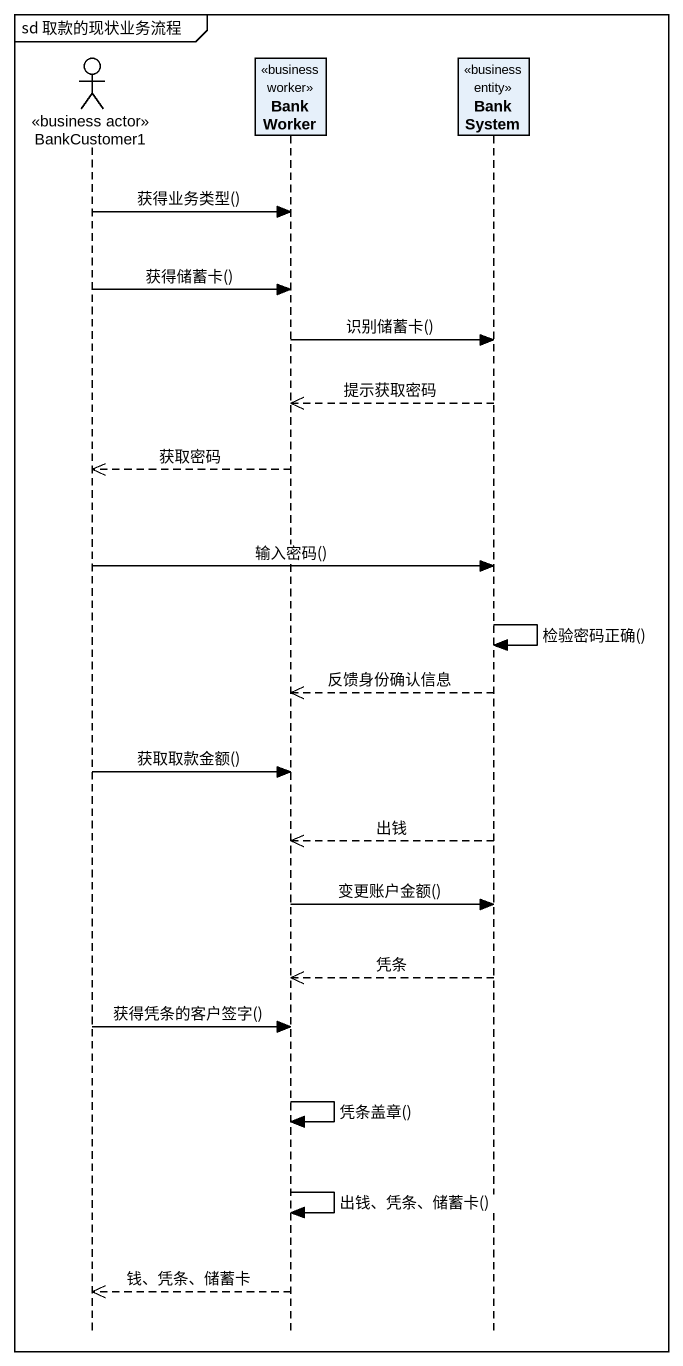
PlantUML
@startuml
mainframe sd 取款的现状业务流程
hide footbox
actor BankCustomer1 <<business actor>>
participant BankWorker <<business worker>>
participant BankSystem <<business entity>>

BankCustomer1 -> BankWorker : 获得业务类型()
BankCustomer1 -> BankWorker : 获得储蓄卡()
BankWorker -> BankSystem : 识别储蓄卡()
BankSystem -->> BankWorker : 提示获取密码
BankWorker -->> BankCustomer1 : 获取密码
BankCustomer1 -> BankSystem : 输入密码()
BankSystem -> BankSystem : 检验密码正确()
BankSystem -->> BankWorker : 反馈身份确认信息
BankCustomer1 -> BankWorker : 获取取款金额()
BankSystem -->> BankWorker : 出钱
BankWorker -> BankSystem : 变更账户金额()
BankSystem -->> BankWorker : 凭条
BankCustomer1 -> BankWorker : 获得凭条的客户签字()
BankWorker -> BankWorker : 凭条盖章()
BankWorker -> BankWorker : 出钱、凭条、储蓄卡()
BankWorker -->> BankCustomer1 : 钱、凭条、储蓄卡
@enduml
